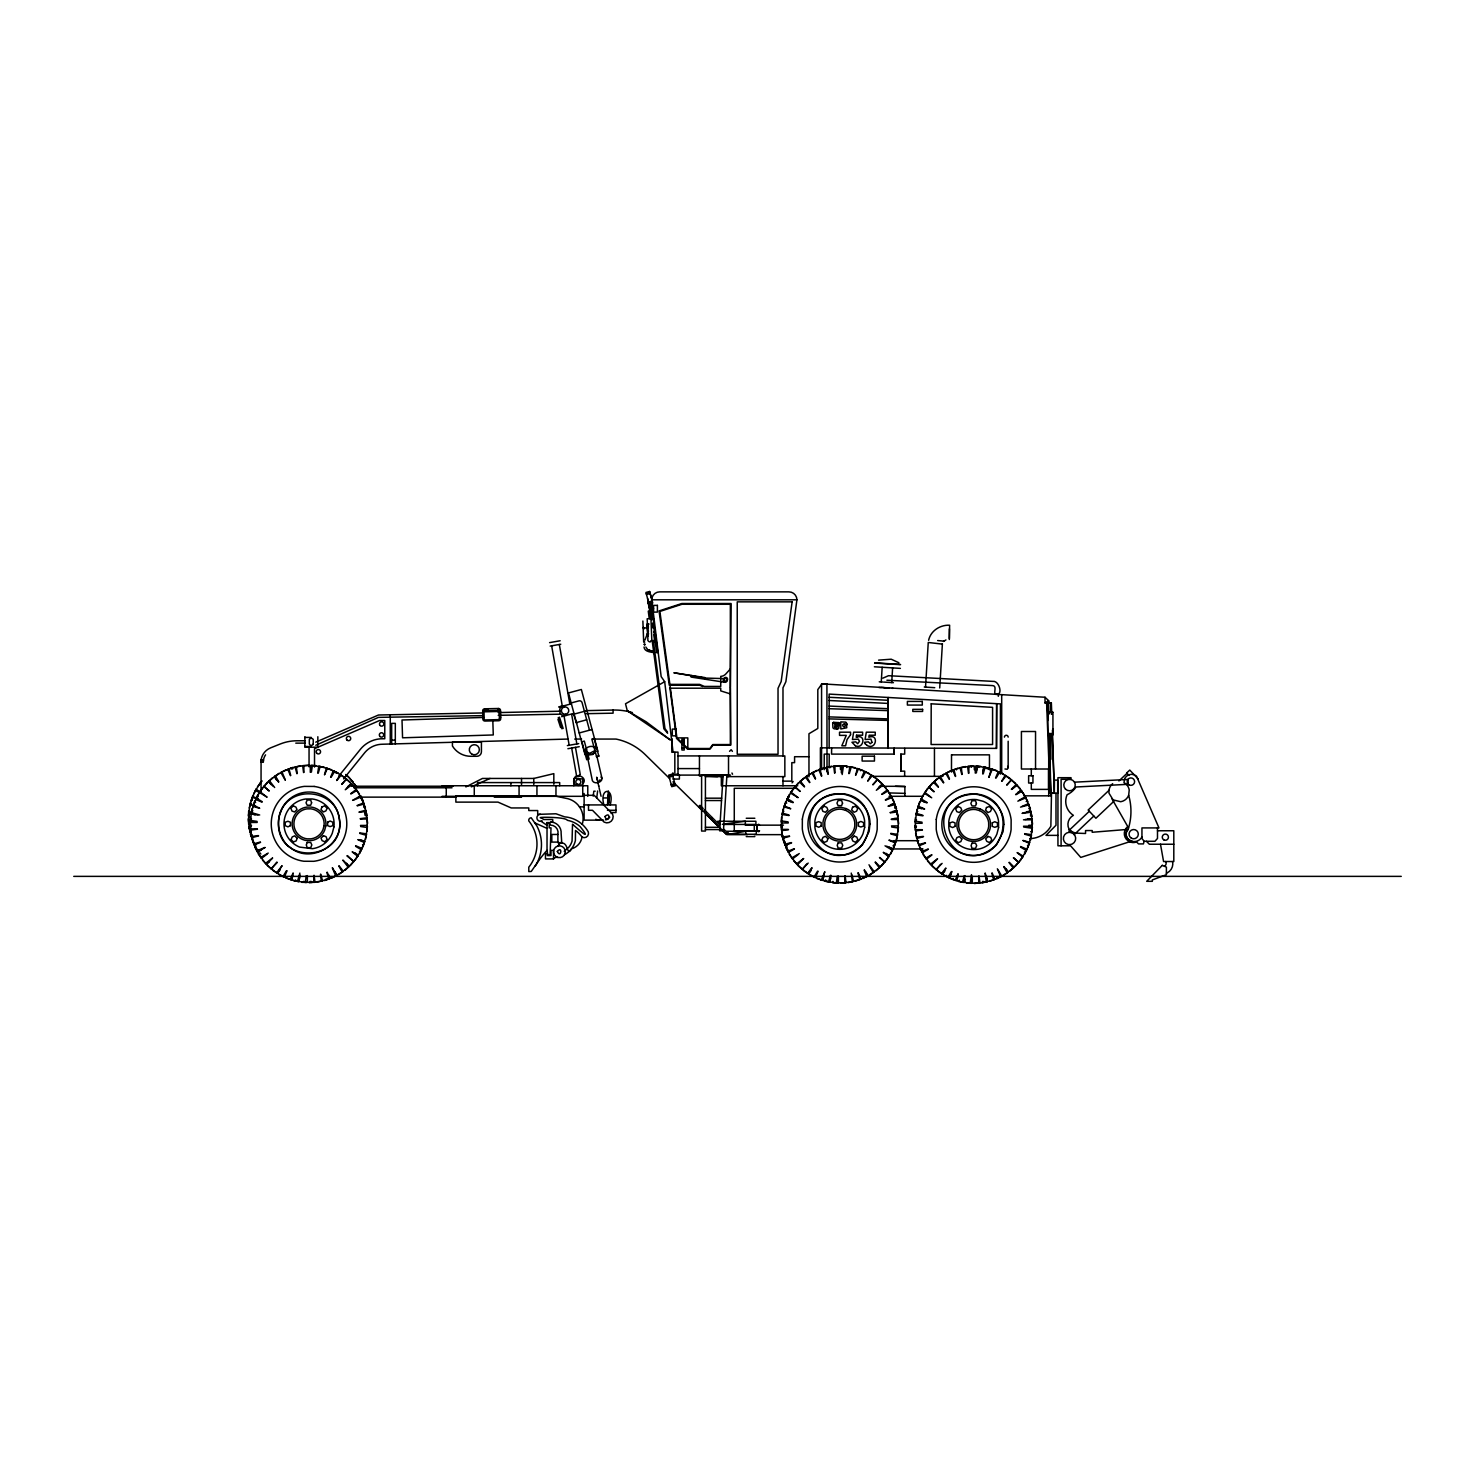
<?xml version="1.0" encoding="UTF-8"?>
<svg xmlns="http://www.w3.org/2000/svg" width="1475" height="1475" viewBox="0 0 1475 1475"><rect width="100%" height="100%" fill="white"/><g stroke="black" fill="none" stroke-linecap="round" stroke-linejoin="round"><path stroke-width="1.5" d="M729.553 751.31L731.158 749.724L732.393 751.347M596.73 797.938L597.633 790.969M603.902 804.926C598.924 786.913 615.149 786.913 610.189 804.926M607.479 804.926L608.382 790.969M1054.367 793.144L1050.126 793.31L1046.605 702.93L1045.019 702.93L1045.019 697.251L821.981 683.865L817.814 689.581L817.814 728.466L808.964 733.739L808.964 776.827M593.19 796.131L593.817 791.208L595.181 791.208M650.807 640.777C651.065 643.34 646.917 641.183 647.875 639.173L647.175 618.763L649.737 618.744M882.824 678.168L888.522 675.697L992.804 681.376C999.054 680.307 1003.111 694.67 996.842 694.356C991.827 695.186 998.206 685.654 992.435 685.58L886.899 680.233M844.53 723.727C847.24 730.033 839.128 725.018 844.567 723.727M653.536 608.548L653.536 608.696M881.257 681.948L882.161 667.272M891.711 682.575L892.615 667.917M925.526 687.11L928.254 642.473L942.378 644.114M939.704 687.977L942.396 643.819M943.816 641.146L937.658 640.537M928.623 640.279C930.633 630.802 940.22 624.718 949.623 625.234L949.384 638.564M949.328 639.542L949.402 628.829M998.298 696.311L998.409 694.448M723.119 775.242L719.616 830.831L723.432 830.831L726.917 775.242L701.602 775.352L701.602 831.052L705.419 831.052L705.419 775.352M573.83 779.648C575.453 771.093 589.41 778.358 582.201 784.35M649.313 610.779L650.752 609.028M650.549 602.408L650.18 612.217L651.581 612.014L650.991 602.501M704.773 679.182L704.958 677.578L673.872 672.784L704.884 678.058L724.317 678.611A1.954 1.954 0 0 1 727.083 680.565A1.954 1.954 0 0 1 724.022 681.985A1.954 1.954 0 0 1 724.317 678.611M871.965 742.386L870.969 739.141L865.087 739.51L866.304 732.19L875.247 732.19L875.247 735.214L869.162 735.214L868.849 737.26C879.155 733.167 876.279 750.757 867.116 745.447M857.454 736.799C866.47 734.992 863.281 749.558 855.371 745.778M565.128 853.269L565.128 850.208A5.918 5.918 0 0 0 556.038 846.89A5.918 5.918 0 0 0 556.038 856.588A5.918 5.918 0 0 0 565.128 853.269L564.538 854.689A21.351 21.351 0 0 0 575.397 840.547L575.508 830.48A26.753 26.753 0 0 1 582.035 837.081A4.314 4.314 0 0 0 588.304 831.918A29.647 29.647 0 0 0 564.648 816.855L555.983 813.776L540.403 814.292A3.503 3.503 0 0 0 536.9 817.795A3.503 3.503 0 0 0 540.403 821.298L541.307 821.169A3.503 3.503 0 0 0 542.155 820.819M1008.162 741.243L1008.162 767.627L1007.241 769.268L1004.973 768.973M1004.438 737.131L1004.493 736.652A1.862 1.862 0 0 1 1008.107 736.652L1008.162 737.131M673.043 752.103L664.69 681.69L661.169 676.619L651.747 599.809A7.928 7.928 0 0 1 659.694 591.862L788.922 591.862A8.002 8.002 0 0 1 796.924 599.809L785.88 681.69L782.985 687.793L782.985 755.919M310.727 769.508L311.336 765.322L324.26 767.221M311.391 772.163L312.368 765.525M317.733 773.103L318.711 766.447M781.252 821.962L783.133 809.019M915.164 822.239L917.044 809.314M248.372 815.804L250.271 802.861M252.096 808.503L250.215 821.446L254.401 822.054M295.442 880.944L295.59 879.93M298.946 881.46L299.923 874.804M305.288 882.382L306.265 875.726M365.56 839.404L367.459 826.461M841.783 770.005L842.391 765.82L855.334 767.719M826.479 881.442L826.627 880.428M842.188 774.541L843.423 766.023M829.983 881.958L830.96 875.302M846.779 767.535L846.927 766.521M832.822 882.363L832.969 881.349M848.807 773.601L849.766 766.945M836.325 882.88L837.302 876.224M837.984 878.897L837.376 883.064L824.433 881.183M896.616 839.902L898.496 826.959M976.358 772.955L977.335 766.299M963.894 882.253L964.871 875.597M964.797 882.419L965.295 879.063M982.7 773.877L983.678 767.24M970.237 883.175L971.49 874.638M987.033 768.752L987.181 767.737M971.878 879.174L971.269 883.359L958.326 881.478M1030.509 840.197L1032.408 827.254L1028.222 826.645M691.369 675.476L691.111 677.08L724.465 682.224M856.551 735.214L856.201 737.26L857.473 736.799M834.887 723.819L834.905 727.046M644.759 642.141L643.837 641.625M573.849 779.445C574.826 776.348 572.3 783.262 574.715 783.833M1141.945 837.099A9.09 9.09 0 0 1 1127.416 838.685L1125.738 834.739A6.361 6.361 0 0 1 1128.135 829.374L1129.094 826.055A58.428 58.428 0 0 0 1128.67 795.265L1129.223 789.992A10.233 10.233 0 0 0 1125.112 783.317L1123.95 782.69L1124.817 778.302A7.615 7.615 0 0 1 1136.506 776.163L1158.981 827.918L1141.945 827.918L1141.945 838.464L1144.139 841.285L1154.925 841.285L1157.488 838.464L1157.488 827.918M1144.139 841.285L1143.402 843.903L1138.534 843.903L1136.524 841.912A8.242 8.242 0 0 1 1130.108 841.912A8.832 8.832 0 0 1 1127.767 826.59M249.238 807.968L252.852 795.412M254.677 801.036L251.082 813.61L255.138 814.772M318.305 772.974L320.167 766.521M291.331 879.616L293.175 873.145M324.463 774.744L326.325 768.291M297.489 881.386L299.867 873.089M299.665 877.643L298.485 881.7L285.929 878.104M362.979 846.871L366.593 834.297M782.119 814.126L785.714 801.552M849.36 773.472L851.222 767.018M822.368 880.114L824.746 871.817M825.133 880.907L825.41 879.911M855.537 775.242L857.381 768.788M828.526 881.884L830.388 875.413M860.497 770.743L860.792 769.766M830.702 878.141L829.54 882.197L816.966 878.602M894.034 847.369L897.63 834.795M916.03 814.421L919.626 801.847M982.958 771.038L984.12 766.982L996.694 770.595M952.868 879.432L953.163 878.436M983.272 773.767L985.134 767.313M956.279 880.409L958.123 873.938M988.25 769.268L988.527 768.291M959.045 881.202L959.322 880.206M988.914 777.362L991.292 769.083M962.438 882.161L964.3 875.707M1027.928 847.646L1031.541 835.09M654.494 641.607L653.738 619.076L649.516 618.615M585.114 750.203C586.349 746.258 593.448 744.691 595.513 748.636M585.852 751.088L586.626 754.333M586.22 751.125L592.397 780.717C594.314 784.553 602.077 782.764 602.021 778.431L596.988 756.657M595.587 751.328L592.692 754.278L587.861 754.573M595.955 751.291L592.821 754.462L587.622 754.813M648.373 631.06L644.925 640.113M600.067 779.74L599.532 780.681M578.735 776.643L579.491 774.633M324.703 774.596L327.358 768.42M330.603 777.122L333.258 770.964M336.097 773.306L336.503 772.347M783.907 806.862L789.07 794.859M922.981 795.154L917.8 807.157L921.691 808.835M251.027 800.722L256.189 788.719M252.87 806.346L258.033 794.343M284.398 876.943L287.053 870.766M290.28 879.469L292.953 873.292M292.917 876.039L291.239 879.93L279.236 874.749M359.642 853.564L364.804 841.543L360.933 839.883M855.777 775.094L858.432 768.918M815.435 877.441L818.109 871.264M861.658 777.638L864.313 771.462M821.335 879.967L824.746 872.057M823.953 876.537L822.276 880.428L810.273 875.247M890.679 854.062L895.86 842.041M946.102 876.334L946.508 875.376M988.914 777.141L992.325 769.212M949.347 877.717L952.002 871.559M995.57 777.933L998.225 771.757M955.228 880.262L957.902 874.085M957.865 876.832L956.187 880.704L944.184 875.542M1024.59 854.338L1029.753 842.336M838.814 722.621L833.688 722.344A3.061 3.042 0 0 0 832.711 723.395L832.951 727.783A2.895 2.895 0 0 0 834.334 728.853L836.952 729.037M871.983 742.386L870.268 743.732L868.406 741.851L864.59 742.275L865.309 743.861M648.004 636.002L648.115 635.043M253.884 793.384L260.614 782.174M255.728 799.008L262.458 787.797M331.174 777.178L334.641 771.407M277.521 873.182L281.965 865.788M336.669 780.478L340.135 774.707M283.016 876.482L286.482 870.729M355.217 860.091L361.947 848.899M793.495 788.314L786.765 799.524L790.379 801.699M862.23 777.675L865.696 771.904M808.558 873.679L812.024 867.927M867.724 780.976L871.19 775.205M814.053 876.98L817.519 871.227M927.388 788.609L920.658 799.819L924.29 801.994M886.254 860.589L892.983 849.379L889.37 847.203M996.141 777.97L999.607 772.199M942.47 873.974L945.936 868.203M1001.636 781.271L1005.102 775.5M947.964 877.275L951.43 871.522M951.025 874.233L948.849 877.846L937.639 871.117M1020.165 860.884L1026.895 849.674M595.199 750.425L589.723 753.319L585.133 751.088M257.48 786.839L262.108 780.976M259.323 792.462L267.436 782.211M336.945 780.386L341.112 775.112M271.511 868.812L276.858 862.045M341.979 784.368L346.146 779.077M276.544 872.776L281.891 866.009M279.973 870.139L277.355 873.458L267.086 865.364M350.239 865.696L358.351 855.445L355.033 852.827M792.057 782.856L793.144 781.492M790.36 792.978L798.454 782.709M868.001 780.902L872.168 775.61M802.566 869.31L806.733 864.037M873.034 784.866L877.201 779.593M807.599 873.274L811.766 868.001M811.01 870.637L808.392 873.956L798.141 865.862M924.272 793.273L932.366 783.004M881.294 866.194L889.388 855.942L886.069 853.324M1001.912 781.178L1006.079 775.905M936.459 869.605L940.626 864.313M1006.946 785.161L1011.112 779.888M941.492 873.569L945.659 868.296M944.922 870.932L942.304 874.251L932.034 866.138M1015.187 866.489L1023.3 856.219M339.102 775.703L360.785 748.839A28.633 28.633 0 0 1 380.568 738.809L384.772 738.735L384.772 720.501L379.628 720.501L314.525 748.673L314.525 767.055M343.583 778.892L364.952 752.416A23.176 23.176 0 0 1 382.633 744.23L567.801 739.067M557.9 846.023L559.117 844.603A14.602 14.602 0 0 0 560.15 843.036M730.346 668.931L725.847 673.946A7.32 7.32 0 0 1 720.74 676.361L720.74 686.428L704.368 686.428L699.592 684.382L669.89 684.382L659.878 611.443L681.966 604.271L730.346 604.271L730.346 744.562L712.738 744.562L709.899 748.507L687.811 748.507L676.933 737.887L669.89 684.382M943.521 641.459L945.936 639.929M850.559 734.753L847.092 739.491L845.581 745.797L841.819 745.797L846.263 735.38L839.533 735.38L839.533 732.19L850.559 732.19L850.54 734.753M1164.476 866.304L1165.563 865.18A3.227 3.227 0 0 0 1165.563 861.529M263.343 786.913L272.58 777.657M341.831 783.962L346.588 779.206M266.533 864.147L272.635 858.044M346.367 788.498L351.124 783.741M271.068 868.683L277.171 862.58M345.095 870.25L354.332 860.994M710.968 818.846L712.222 817.574M794.361 787.41L803.617 778.173M872.887 784.479L877.643 779.722M797.588 864.645L803.672 858.542M877.422 788.996L882.179 784.258M802.105 869.181L808.208 863.078M928.273 787.705L937.51 778.45M876.132 870.748L885.369 861.492M1006.798 784.755L1011.555 779.998M931.481 864.94L937.584 858.837M1011.334 789.291L1016.091 784.534M936.017 869.476L942.119 863.373M1010.043 871.024L1019.28 861.787M1109.2 790.139L1088.144 810.015L1095.907 818.256L1113.736 801.423M1118.917 780.957L1127.011 773.324M1089.324 811.268L1069.596 829.89L1072.454 832.914M1074.113 834.684L1093.842 816.062M648.613 623.999L646.843 624.994L647.949 636.02M278.941 773.324L268.561 781.289L271.123 784.626M348.137 786.23L351.492 783.668L359.458 794.029M345.261 789.77L352.101 784.516M261.647 858.284L266.993 854.191M356.176 786.894L349.649 778.026M350.681 793.697L356.01 789.604M265.555 863.373L272.396 858.118M269.519 861.658L266.164 864.221L258.199 853.859M338.734 874.583L349.114 866.618L346.533 863.262M799.597 781.787L809.959 773.822M879.192 786.747L882.548 784.165L890.513 794.546M876.316 790.287L883.156 785.032M792.702 858.782L798.03 854.689M881.718 794.214L887.065 790.121M796.592 863.871L803.433 858.616M889.222 792.923L904.876 793.366M933.491 782.082L943.871 774.117M869.771 875.081L880.151 867.116M1011.739 789.42L1017.068 785.327M926.595 859.077L931.942 854.984M1015.63 794.49L1020.958 790.397M930.504 864.166L937.344 858.911M1003.682 875.376L1014.062 867.411M574.586 778.321L582.68 778.966L582.772 796.316L442.113 796.316M838.538 728.521L839.459 724.926M835.09 723.598L836.048 723.322M285.8 769.858L274.479 776.385L276.581 780.054M351.05 793.863L356.876 790.508M257.572 851.831L265.039 847.517M352.617 800.372L360.084 796.058M260.78 857.381L268.247 853.066M331.875 878.049L343.196 871.504M805.497 776.901L816.818 770.356M786.857 849.268L788.664 850.356M882.105 794.38L887.932 791.024M788.627 852.329L794.435 848.973M885.313 799.929L891.14 796.574M791.817 857.878L799.284 853.564M939.409 777.196L950.73 770.651M862.912 878.547L874.233 872.002M1017.695 792.481L1021.345 790.379L1027.891 801.699M1016.017 794.675L1021.843 791.301M922.52 852.624L928.347 849.25M1019.225 800.224L1025.051 796.85M925.728 858.173L931.555 854.818M996.823 878.842L1008.144 872.297L1006.042 868.646M565.202 850.762L564.243 851.315L569.073 846.945A18.29 18.29 0 0 0 572.06 841.137L572.521 824.267C577.333 828.397 593.429 843.258 580.191 826.645A26.568 26.568 0 0 0 567.303 820.284C566.031 816.652 532.862 816.91 541.731 818.017L543.667 819.51L552.719 819.51L552.719 822.036L550.562 822.036L552.056 822.128A10.675 10.675 0 0 1 561.145 833.578L561.772 843.055C568.649 842.502 566.713 857.233 571.507 848.807A14.547 14.547 0 0 0 582.035 837.081M664.69 681.69L625.511 703.778L627.281 710.729L670.019 739.731L672.25 739.454M465.86 786.913L482.454 778.45L533.766 778.45L553.826 773.638L553.826 784.313M839.496 724.926L836.085 724.926L836.085 726.401L837.579 726.401L836.786 727.433A2.305 2.305 0 0 1 835.717 727.507L834.868 727.046M471.355 786.857L490.05 778.45M315.761 745.262L378.485 717.366L482.141 715.652M1166.393 873.218L1167.315 872.813A10.177 10.177 0 0 0 1172.57 861.529M315.761 742.146L378.485 715.006L482.141 712.96M838.574 728.521L836.933 729.037M352.875 800.353L360.84 797.053M357.079 805.553L363.292 802.99M363.698 806.641L364.638 806.253M812.006 772.826L824.082 767.811M945.899 773.103L957.994 768.106M280.969 772.31L293.064 767.313M251.174 835.993L252.133 835.606M564.132 707.041A3.706 3.706 0 0 0 562.473 713.236A3.706 3.706 0 0 0 568.649 711.577A3.706 3.706 0 0 0 564.132 707.041L563.321 705.714L559.007 706.857M254.382 844.898L260.577 842.336M254.991 845.193L255.931 844.806M256.834 850.817L264.799 847.517M261.093 850.19L257.203 851.812L252.188 839.736M324.611 880.593L336.687 875.597L335.083 871.688M782.229 836.491L783.17 836.104M784.055 842.133L785.013 841.727M885.682 800.151L891.877 797.569M785.419 845.396L791.633 842.833M786.028 845.691L786.968 845.304M888.134 806.069L894.348 803.506M787.871 851.315L794.085 848.752M894.753 807.157L895.694 806.77M1017.824 801.165L1025.789 797.864M919.331 845.691L925.544 843.11M1026.194 801.533L1027.153 801.128M1022.028 806.364L1028.241 803.783M921.783 851.61L927.996 849.047M855.666 881.091L867.742 876.095L866.12 872.186M989.559 881.386L1001.636 876.371M878.584 660.136L891.213 659.214L898.883 662.736M579.693 785.456L581.021 785.05M646.271 593.706L649.903 592.729M646.492 594.517L650.125 593.54M648.502 601.984L652.134 601.007M287.957 769.12L300.587 765.728M571.175 702.948L578.938 700.883A2.6 2.6 0 0 1 582.109 702.708L589.484 730.199M559.062 707.097L571.397 703.796M561.643 716.666L573.959 713.365M574.162 714.084L587.013 710.637M576.43 722.566L586.7 719.8M579.214 732.964L592.065 729.517M249.349 828.563L250.344 828.305M361.062 798.712L362.057 798.436M250.271 831.974L251.248 831.716M357.411 805.811L363.901 804.078M251.008 834.758L252.004 834.5M252.114 837.616L258.604 835.883M251.93 838.169L252.907 837.911M584.174 750.222L586.571 749.577M594.112 747.548L596.379 746.94M359.07 812.006L365.56 810.273M253.774 843.811L260.264 842.059M365.487 813.96L366.482 813.684M596.472 756.38L598.739 755.772M669.005 776.366L672.637 775.389M669.207 777.178L672.858 776.2M671.217 784.645L674.849 783.668M671.438 785.456L675.071 784.479M317.088 882.161L329.718 878.787L328.63 874.712M818.975 769.618L831.605 766.226M952.887 769.913L965.517 766.521M890.623 804.668L894.717 803.562L898.091 816.191M888.448 806.327L894.956 804.594M783.151 838.113L789.641 836.362M894.883 808.282L895.86 808.005M782.967 838.667L783.962 838.408M890.107 812.522L896.616 810.789M784.811 844.308L791.301 842.557M896.542 814.477L897.519 814.2M1020.534 807.12L1028.849 804.889M917.063 838.408L923.553 836.657M1028.776 808.558L1029.771 808.3M1022.193 813.315L1030.509 811.084M918.722 844.585L925.212 842.852M1030.435 814.753L1031.431 814.495M848.125 882.658L860.755 879.284M982.037 882.953L994.666 879.579M598.647 785.751L598.868 786.673L596.674 777.214L598.26 782.487M729.24 834.26L756.306 834.26L756.306 831.255L726.806 831.255L729.24 834.26L745.76 831.255L745.76 834.26M549.585 642.621L560.168 640.758M550.193 646.087L560.777 644.225M567.34 745.594L578.698 743.603M567.893 748.71L579.251 746.7M647.58 598.463L648.189 602.962L651.01 602.574M650.825 602.372L651.378 610.539L649.977 610.724L647.875 600.712M651.102 611.701L650.346 611.037L652.097 619.592M653.775 631.816L654.992 631.65M653.849 632.277L655.047 632.111M359.347 812.319L366.021 811.434M360.195 818.662L366.869 817.795M839.275 765.654L826.313 767.369L826.867 771.554M960.225 767.645L973.187 765.949M295.295 766.871L308.257 765.156M248.501 820.948L249.515 820.819M248.962 824.47L249.976 824.322M250.344 826.59L251.358 826.442M249.349 827.309L250.363 827.18M250.805 830.093L257.48 829.208M251.653 836.454L258.309 835.569M561.496 842.465L559.431 842.723L561.754 843.036M309.418 882.751L322.38 881.036M892.781 811.453L896.966 810.9L898.681 823.861M781.381 827.088L782.414 826.94M890.402 812.836L897.077 811.951M781.842 830.591L788.517 829.706M891.232 819.178L897.906 818.312M782.69 836.952L789.346 836.067M1026.692 811.748L1030.878 811.195L1032.574 824.156M915.293 827.364L916.307 827.235M1022.433 813.37L1030.97 812.246M915.754 830.886L922.428 830.001M1030.417 815.878L1031.431 815.749M1025.143 819.473L1031.818 818.588M916.602 837.228L923.258 836.362M840.455 883.248L853.417 881.534M974.367 883.543L987.328 881.829L986.775 877.643M722.879 824.156L745.354 821.262L745.354 824.433M644.446 627.815L648.263 628.221L648.336 626.451M855.389 745.778L851.96 742.275L855.795 741.851L857.657 743.732L859.464 741.335L858.321 739.141L852.439 739.51L853.656 732.19L862.617 732.19L862.617 735.214L856.533 735.214M645.054 644.243L643.893 644.28M654.365 641.717L651.821 640.205L650.991 619.85L651.231 617.841L653.536 618.504M1074.501 782.174L1128.006 779.445L1128.264 784.313L1076.049 786.986A22.07 22.07 0 0 1 1067.089 794.767A16.575 16.575 0 0 0 1073.376 815.325A10.38 10.38 0 0 0 1068.969 829.024L1070.85 832.453M647.082 624.072L648.926 624.091M646.824 625.64L648.336 625.566M647.138 633.918L648.65 633.844M1052.449 730.033L1054.312 793.273L1054.477 780.054L1057.667 780.164L1057.667 793.273M1046.605 702.93L1051.343 702.745L1051.804 714.121M654.089 653.72C656.43 651.434 644.483 653.609 644.04 646.99M483.652 717.44L402.011 720.003L402.564 737.795L493.277 734.956L492.853 721.607M484.796 708.793L498.347 708.498A2.12 1.844 -1.3 0 1 500.504 710.286L500.689 718.86A2.12 1.844 -1.3 0 1 498.605 720.759L485.054 721.054A2.12 1.844 -1.3 0 1 482.897 719.265L482.712 710.692A2.12 1.844 -1.3 0 1 484.796 708.793L484.832 710.673A2.12 1.844 -1.3 0 0 482.749 712.572M488.317 709.825L483.984 710.452M484.832 710.673L498.384 710.378A2.12 1.844 -1.3 0 1 500.541 712.167M498.218 712.591L560.242 711.208M585.52 710.655L613.084 710.047A63.997 63.997 0 0 1 632.406 712.572M1051.491 793.255L1050.864 826.24A24.706 24.706 0 0 1 1029.827 838.593M498.218 715.338L560.242 714.177M585.52 713.697L613.084 713.181L613.084 710.047M295.774 743.142L305.085 743.123M651.747 599.809L796.924 599.809M730.346 687.184L731.102 603.515L681.856 603.515L659.048 610.927L669.244 685.138L699.445 685.138L702.635 686.502M669.89 687.719L676.509 738.367L687.387 749.005L710.157 749.005L712.997 745.059L730.844 745.059L730.346 687.719M669.89 688.198L720.74 688.198L720.74 690.89L730.346 693.895M1052.929 728.834L1052.929 734.108M1047.822 733.554L1052.929 733.554M304.864 737.426L311.354 737.426M676.933 737.887L687.811 737.887L687.811 748.507M574.697 739.067L581.592 739.067M593.079 739.067L616.034 739.067A58.41 58.41 0 0 1 645.202 754.592L669.687 778.616M391.668 740.155L395.318 740.155M305.067 740.763L297.139 740.763A45.522 45.522 0 0 0 280.268 743.99L270.644 747.843A15.414 15.414 0 0 0 261.241 759.127L260.946 762.151L263.306 762.28L263.564 759.588A13.035 13.035 0 0 1 265.555 754.85M681.911 742.091L684.216 742.091M304.864 746.497L311.354 746.497M996.326 748.378L996.657 703.667L996.657 748.378L820.395 747.843L820.395 769.766M681.911 748.065L684.216 748.065M904.617 776.348L904.691 771.148L900.801 771.148L900.801 754.112L904.691 754.112L904.691 748.378M951.467 754.85L989.448 754.85L989.448 769.895M678.002 755.919L784.847 755.919L784.847 776.624L726.843 776.624M808.964 756.712L794.582 756.712L794.582 762.649L791.817 762.649L791.817 781.142L782.985 781.142M263.509 759.975L261.075 759.975L261.038 791.946M302.836 765.58L315.908 765.58M833.91 766.078L846.982 766.078M967.803 766.373L980.875 766.373M678.002 768.586L699.445 768.586M672.895 774.228L678.002 774.228M730.494 775.094L672.895 775.094L672.895 772.808M701.602 776.053L699.445 776.053L699.445 755.919M705.419 776.053L717.532 776.624M705.419 776.624L723.027 776.624M870.305 776.348L942.949 776.348M672.895 779.058L679.385 779.058L679.385 775.094M442.113 785.751L587.769 785.751L587.769 796.316M797.754 785.769L721.349 785.769L721.349 777.233M351.474 786.23L453.323 786.23M881.755 786.304L904.876 786.304L904.876 796.297M353.779 787.779L452.051 787.779M796.592 788.295L734.273 788.295L734.273 830.923L759.57 830.757M1057.944 793.273L1050.864 793.273L1049.426 734.495M584.118 795.32L594.148 795.32L612.494 813.96A6.121 6.121 0 0 1 604.16 822.147L592.489 810.291L588.507 810.291L588.507 804.926M1024.074 795.836L1050.956 795.836L1048.541 733.628M889.019 796.297L923.221 796.297M358.794 797.127L455.904 797.127M494.254 797.127L521.523 797.127L514.978 795.947M603.902 797.938L607.479 797.938M705.419 798.178L721.662 798.178M705.419 800.538L721.515 800.538M584.118 804.926L615.978 804.926L615.978 812.541L611.314 812.541A7.615 7.615 0 0 1 611.258 813.536M579.454 806.862L584.118 806.862M607.423 810.291L615.978 810.291M248.63 813.297L252.723 813.297M540.403 814.292L537.693 814.292L537.693 810.549L528.769 810.549L528.769 807.95L511.235 807.95L497.997 802.123L455.867 802.123L455.867 795.799L554.176 795.799L565.533 798.233A20.429 20.429 0 0 1 578.145 805.11L579.896 807.452A20.429 20.429 0 0 1 582.256 824.341M248.667 816.837L249.681 816.837M746.239 818.256L754.85 818.256M894.016 818.478L898.257 818.478L898.257 831.55M250.51 818.92L251.524 818.92M360.453 819.031L367.164 819.031M1027.928 818.754L1032.15 818.754L1032.15 831.845M891.49 819.528L898.22 819.528M248.667 819.713L249.681 819.713M915.459 819.731L916.473 819.731M1023.503 819.805L1032.113 819.805M603.699 820.137L584.118 820.137L584.118 793.476M250.51 822.46L257.222 822.46M781.547 822.976L788.277 822.976M248.667 823.253L249.681 823.253M915.459 823.271L922.17 823.271M722.879 824.433L755.901 824.433L755.901 821.262L717.753 821.262L720.63 824.433M745.281 825.152L783.483 825.152M250.51 825.336L251.524 825.336M360.453 825.428L367.164 825.428M1028.776 825.299L1032.15 825.299M891.49 825.926L898.22 825.926M915.459 826.147L916.473 826.147M1023.503 826.221L1032.113 826.221M705.419 827.309L719.837 827.309M250.51 828.876L257.222 828.876M781.547 829.392L788.277 829.392M705.419 829.577L719.689 829.577M915.459 829.688L922.17 829.688M1157.488 830.757L1173.805 830.757L1173.805 861.529L1163.572 861.529L1160.493 844.235M1069.246 832.306L1069.283 829.577A12.242 12.242 0 0 0 1077.543 833.191L1085.545 833.486L1085.545 830.554L1092.201 830.554L1092.201 832.269L1128.135 829.374A6.896 6.896 0 0 0 1131.878 841.045L1080.769 857.418L1069.523 844.622M557.9 842.096L557.9 834.463L551.816 834.463L551.816 842.096L557.9 842.096L559.117 844.603M747.383 834.647L726.806 834.647L721.902 829.853M754.186 834.647L781.418 834.647M1057.944 835.366L1045.996 835.366L1055.989 825.263L1055.989 793.273M746.239 836.602L754.85 836.602M893.592 840.695L918.667 840.695M1173.805 844.235L1149.357 844.235L1146.388 841.285M1069.523 845.802L1057.944 845.802L1057.944 777.694L1071.016 777.694L1071.016 779.316L1061.097 779.316L1061.097 845.802M891.029 848.955L922.981 848.955M553.512 858.911L545.473 858.911L545.473 853.638L547.336 853.638L547.336 855.555L551.005 855.555L551.005 850.356L553.512 850.356L553.512 858.911A4.185 4.185 0 0 1 557.9 857.454M73.75 876.371L1401.25 876.371M301.73 882.327L314.82 882.327M832.785 882.824L845.857 882.824M966.678 883.101L979.769 883.101M829.153 718.897L888.19 720.427M994.906 694.246L996.123 694.301M829.153 708.719L888.19 710.637M829.153 716.887L888.19 718.897M895.454 786.304L904.876 786.71M881.239 687.424L884.17 687.571M829.153 706.064L888.19 708.719M829.153 700.496L888.19 703.428M829.153 697.288L888.19 700.293M997.727 694.393L999.091 694.467M875.062 662.865L900.082 664.395M874.601 663.068L900.617 664.653M874.38 666.792L900.395 668.378M879.247 681.819L882.788 682.04M883.875 682.095L893.426 682.685M924.272 687.037L934.763 687.682M878.897 687.497L880.981 687.608M884.152 687.811L889.536 688.143M892.135 688.29L893.076 688.364M261.075 760.418L263.417 760.565M836.012 723.322L839.386 723.764L838.796 722.621M648.373 630.636L648.373 631.484M976.303 766.115L989.227 768.014M916.786 811.361L917.8 811.508M1023.687 827.033L1032.223 828.286M916.27 814.864L922.926 815.841M1030.693 831.642L1031.707 831.789M1024.646 833.652L1031.283 834.629M915.348 821.206L922.004 822.183M782.875 811.084L783.889 811.232M891.656 827.033L898.312 827.991M782.377 814.569L789.014 815.546M890.734 833.375L897.39 834.334M781.437 820.93L788.092 821.888M249.957 804.926L255.562 805.737M251.838 810.568L252.852 810.715M360.619 826.535L367.275 827.493M249.072 811.268L250.086 811.416M251.322 814.053L257.977 815.03M248.556 814.772L249.57 814.919M359.697 832.877L366.335 833.836M250.4 820.413L257.056 821.372M293.377 880.686L306.321 882.566M547.022 850.356L547.833 855.297L550.101 855.297L551.005 827.862L549.216 827.862L549.216 823.013L547.022 823.013L547.022 850.356A102.402 102.402 0 0 0 535.112 866.249M578.311 785.53L575.729 784.682M918.114 807.249L924.585 809.111M916.344 813.407L922.815 815.269M784.202 806.954L790.674 808.816M782.451 813.131L788.904 814.974M319.153 766.189L331.727 769.784M845.636 722.142L840.787 721.883L840.824 728.982L846.779 727.747L846.171 722.455M850.227 766.687L862.783 770.3M1024.756 834.223L1031.209 836.085M1022.986 840.4L1029.439 842.243M1027.485 845.359L1028.481 845.654M890.845 833.947L897.316 835.79M889.075 840.105L895.546 841.948M893.573 845.064L894.569 845.359M950.877 878.897L963.433 882.492M252.28 797.403L257.701 798.952M359.808 833.449L366.261 835.293M250.547 803.58L251.524 803.857M253.165 806.438L259.637 808.3M358.038 839.607L364.491 841.451M251.395 812.614L259.692 814.993M362.537 844.585L363.532 844.862M667.622 733.278L663.861 728.742L652.153 640.556M654.494 652.263L647.599 649.608L654.494 652.263L647.599 649.608L645.847 647.009M991.384 768.77L1003.387 773.933M857.473 768.475L869.494 773.656M1023.134 840.621L1029.31 843.294M920.787 800.317L926.964 802.972M1020.589 846.521L1026.766 849.176M918.261 806.217L924.438 808.872M1024.424 852.015L1025.365 852.421M788.277 796.777L789.217 797.182M889.222 840.344L895.399 842.999M786.876 800.022L793.052 802.695M893.057 845.839L893.997 846.244M785.751 802.658L786.691 803.064M886.696 846.226L892.873 848.881M784.35 805.922L790.526 808.577M326.417 767.977L338.42 773.14M255.378 790.618L260.559 792.849M257.24 796.26L258.18 796.666M358.185 839.847L364.362 842.502M252.87 796.518L258.033 798.749M255.839 799.505L262.015 802.179M251.469 799.763L252.409 800.169M254.714 802.16L255.654 802.566M355.641 845.728L361.817 848.383M253.313 805.405L259.489 808.06M359.476 851.241L360.416 851.647M535.112 823.013L547.022 828.397M667.511 732.043L664.967 728.558L653.278 640.427M627.281 710.729L646.179 721.81L670.019 739.731M867.153 745.447L865.29 743.861M998.722 771.628L1009.933 778.358M1020.553 847.092L1026.323 850.559M924.53 793.439L930.301 796.906M1017.252 852.587L1023.023 856.053M921.23 798.934L927.001 802.4M864.811 771.333L876.021 778.081M885.018 845.82L892.412 850.264M790.637 793.144L798.03 797.588M883.359 852.31L889.112 855.758M787.337 798.639L793.089 802.105M803.728 870.822L814.938 877.551M333.756 770.835L344.966 777.565M355.604 846.318L361.375 849.766M256.281 789.457L261.093 792.352M259.6 792.628L266.993 797.072M352.304 851.812L358.075 855.26M256.3 798.122L262.052 801.589M272.691 870.324L283.901 877.053M647.414 624.165L648.023 632.646M540.975 821.225L546.727 825.097L546.727 822.589L549.659 822.589L550.47 825.097A7.596 7.596 0 0 1 557.9 834.463M1005.268 775.223L1015.537 783.336M1017.344 852.863L1022.617 857.03M928.918 787.429L934.191 791.596M1013.362 857.897L1018.635 862.064M924.936 792.462L931.702 797.809M871.356 774.928L881.626 783.041M883.433 852.568L888.706 856.735M795.007 787.152L800.28 791.301M879.469 857.602L884.742 861.769M791.043 792.186L797.809 797.514M345.722 774.522L348.727 776.901M340.301 774.43L350.571 782.524M352.396 852.071L357.669 856.237M263.97 786.636L269.261 790.803M346.92 855.924L353.687 861.271M260.006 791.669L266.772 797.016M649.295 612.66L649.406 612.826M601.007 777.067L602.021 778.431M1045.019 697.251L1048.596 700.625L1048.725 702.856L1045.019 702.93L1048.596 700.625L1048.928 714.158M731.95 773.011L732.559 774.246M672.95 781.824L702.321 810.642M705.585 813.831L718.638 826.645M1010.836 779.242L1020.073 788.48M1013.768 857.749L1018.506 862.506M933.564 782.451L938.321 787.207M1009.232 862.285L1013.989 867.042M929.047 786.986L933.804 791.743M876.924 778.947L886.18 788.203M927.498 860.994L936.736 870.232M879.856 857.454L884.613 862.211M799.671 782.156L804.428 786.913M875.32 861.99L880.077 866.747M795.136 786.691L799.892 791.448M793.587 860.699L802.824 869.955M703.151 808.503L699.961 805.313L698.707 806.585L726.253 834.131L727.525 832.877L723.93 829.3M704.183 809.554L719.523 824.875M346.275 775.057L353.281 782.045M345.869 778.431L355.106 787.687M347.473 855.611L353.558 861.713M268.634 781.658L273.391 786.415M342.938 860.146L349.04 866.249M264.099 786.193L268.856 790.95M262.55 860.202L271.787 869.457M1138.184 778.984L1129.758 770.079L1126.679 772.974L1128.947 775.371M1007.628 766.336L1008.162 767.664M1016.459 784.46L1024.406 794.841M1009.103 862.691L1013.196 868.019M939.428 777.565L943.539 782.893M1004.032 866.581L1008.126 871.928M934.357 781.473L938.45 786.802M921.322 849.01L922.576 850.651M923.147 854.633L931.112 865.014M875.21 862.396L879.303 867.724M805.534 777.27L809.628 782.617M868.959 864.793L874.214 871.633M800.446 781.178L804.539 786.507M789.254 854.357L797.201 864.719M343.011 860.386L348.248 867.226M274.498 776.772L278.591 782.1M339.066 865.807L343.159 871.135M269.409 780.681L274.663 787.521M256.373 848.217L258.697 851.259M259.784 852.679L260.854 854.062M1003.848 866.968L1007.222 872.794M945.881 773.49L949.255 779.316M998.298 870.176L1001.672 876.003M940.331 776.698L943.705 782.524M921.525 848.512L922.797 850.725M887.434 790.084L893.979 801.404M919.681 847.775L926.226 859.095M869.955 866.673L873.311 872.499M811.987 773.195L815.343 779.021M864.405 869.881L867.761 875.707M806.438 776.403L809.793 782.229M783.944 841.856L787.115 847.369M785.788 847.48L792.315 858.8M354.535 783.944L356.618 787.539M356.378 789.567L362.924 800.888M338.9 866.175L342.274 872.002M280.951 772.697L285.265 780.164M332.41 867.742L336.724 875.21M275.401 775.905L278.757 781.713M252.889 841.358L256.078 846.871M254.732 846.982L261.278 858.321M1111.947 798.786L1128.541 827.973M759.514 825.152L759.348 824.838A3.632 1.512 -90 0 0 757.818 824.838L757.505 825.428A3.632 1.512 -90 0 0 757.505 830.572L757.818 831.144A3.632 1.512 -90 0 0 759.348 831.144M1025.42 796.887L1030.435 808.964M956.077 768.936L956.482 769.876M997.358 868.775L1000.658 876.74M952.813 770.282L955.394 776.495M996.989 877.146L997.395 878.104M992.159 872.979L994.74 879.192M946.895 772.734L949.476 778.947M917.137 840.51L922.152 852.605M891.508 796.592L896.523 808.669M864.184 870.25L866.747 876.463M818.902 769.987L821.483 776.2M863.096 876.869L863.483 877.809M858.247 872.702L860.828 878.916M812.983 772.457L815.564 778.653M781.4 834.592L786.396 846.668M783.243 840.234L788.24 852.31M360.803 795.726L363.624 802.529M360.472 796.076L365.468 808.153M291.147 768.143L291.552 769.083M332.41 868.001L335.71 875.966M287.883 769.489L290.464 775.703M327.21 872.204L329.792 878.418M281.965 771.941L285.265 779.906M326.123 878.823L326.51 879.764M250.344 834.094L255.359 846.171M846.908 723.414L847.277 724.686M573.351 713.439L576.614 723.395M559.431 717.108L563.155 728.484M558.269 717.495L561.993 728.853M557.956 719.376L560.611 727.525M960.096 768.014L961.847 774.504M953.901 769.673L955.653 776.163M829.614 766.797L829.872 767.793M826.203 767.719L827.936 774.209M820.008 769.378L821.741 775.887M363.661 803.045L367.054 815.675M361.817 797.422L364.675 808.042M1028.61 803.857L1032.002 816.486M991.901 873.311L993.634 879.801M985.208 873.145L987.439 881.46M983.77 881.386L984.028 882.382M915.569 832.988L918.943 845.617M857.989 873.016L859.741 879.524M851.794 874.675L853.546 881.183M781.658 832.693L785.05 845.322M781.732 834.186L783.207 839.699M651.452 598.168L649.664 591.475L645.939 592.452L649.037 604.013L652.761 603.035L649.59 591.512M597.891 751.217L581.353 689.489L568.483 692.937L585.022 754.647M598.942 756.509L594.112 738.477L591.825 739.086L596.674 757.117M589.133 759.146L584.303 741.095L581.906 741.741L586.737 759.791M565.607 714.25L565.957 715.522M561.367 706.23L561.422 706.47A5.531 5.531 0 0 0 563.985 716.039L563.413 713.9M326.952 872.536L328.685 879.026M295.166 767.221L296.917 773.711M292.4 767.959L292.658 768.954M320.757 874.196L322.49 880.686M288.971 768.881L290.723 775.371M250.621 832.195L253.995 844.825M248.777 826.572L252.17 839.201M599.09 787.761L601.062 796.26M648.189 602.962L650.18 612.217M559.32 644.483L569.682 703.243M571.692 714.545L576.854 743.916M575.471 747.383L580.265 774.596M571.673 748.046L576.78 776.993M551.65 645.829L562.418 706.857M564.003 715.891L569.184 745.281M650.346 611.037L651.618 619.666M654.882 630.894L657.85 652.54L656.633 652.706L654.163 634.545M651.378 610.539L651.581 612.033M651.968 618.523L650.715 609.433L651.913 609.267L654.402 627.447L653.204 627.612L652.577 623.058M649.369 611.037L650.272 617.822M648.263 611.148L649.147 617.933M971.14 766.244L971.269 767.258M985.153 873.384L986.277 881.921M967.618 766.705L968.503 773.379M982.645 881.368L982.774 882.382M979.05 876.095L979.935 882.769M961.276 767.553L962.143 774.209M914.979 825.318L916.694 838.279M851.259 873.089L852.384 881.644M833.725 766.428L834.592 773.084M845.138 875.818L846.023 882.474M827.364 767.258L828.249 773.933M781.086 825.023L782.783 837.984M365.929 810.383L367.625 823.345M364.085 804.76L364.491 807.894M365.007 811.84L365.523 815.657M320.462 874.472L321.329 881.147M302.688 765.931L303.573 772.587M314.101 875.32L314.968 881.976M296.346 766.76L297.212 773.435M311.336 881.423L311.465 882.437M250.031 824.525L251.746 837.505M248.206 818.902L249.902 831.863M652.651 623.925L653.204 628.239M1051.325 714.14L1050.864 702.764L1050.864 711.817M1052.136 734.605L1053.98 780.072M1047.342 702.911L1048.024 720.464M644.612 644.206L644.649 645.276M642.879 621.03L643.672 641.957M498.347 708.498L498.384 710.378M915.422 817.666L915.422 830.738M781.51 817.371L781.51 830.443M310.303 765.617L310.303 772.347M303.887 765.617L303.887 772.347M1050.864 734.439L1050.864 759.33M1049.518 733.517L1049.518 735.011M1048.983 712.278L1048.983 713.494M1048.707 738.016L1048.707 795.836M1035.542 769.01L1035.542 731.508L1021.419 731.508L1021.419 769.01L1048.522 769.01L1048.522 789.383L1031.302 789.383L1031.302 783.041M1031.302 769.01L1031.302 775.739M1001.691 694.651L1001.691 772.826M1000.419 774.08L1000.419 703.888L829.153 694.098L829.153 747.843M978.81 766.41L978.81 767.424M978.718 876.353L978.718 883.064M977.151 766.373L977.151 769.747M975.27 766.41L975.27 773.121M974.348 766.373L974.348 769.747M972.302 876.353L972.302 883.064M968.854 766.41L968.854 773.121M951.523 754.85L951.467 772.052M934.449 748.378L934.449 776.348M900.875 754.112L900.875 771.148M894.127 748.378L894.127 754.112L831.55 754.112L831.623 748.378M894.053 748.378L894.053 754.112M888.19 748.378L888.19 697.472L887.95 748.378M844.806 876.058L844.806 882.788M841.358 766.115L841.358 772.845M840.437 766.078L840.437 769.452M838.39 876.058L838.39 882.788M834.961 766.115L834.961 772.845M829.153 767.461L829.227 754.112L824.23 754.112L824.23 769.673M827.014 767.461L826.922 683.865L821.575 683.865L821.575 769.766M782.985 776.569L782.985 785.769M757.062 825.152L757.062 830.757M754.278 825.152L754.278 830.757M728.521 755.919L728.521 776.624M678.002 775.094L678.002 752.103L671.826 752.268L671.826 738.588M674.831 752.268L674.831 772.808M573.83 779.261L573.83 785.751M559.689 785.751L559.689 782.58L477.55 782.58L477.55 785.751M555.964 785.751L555.964 796.316M536.937 785.751L536.937 796.316M533.766 778.45L533.766 784.663M521.523 778.45L521.523 784.663M519.071 785.751L519.071 796.316M510.903 782.58L510.903 785.751M474.268 785.751L474.268 796.316M446.261 787.779L446.261 797.127M395.318 744.064L395.318 723.358L391.668 723.358L391.668 744.23M390.267 715.006L390.267 744.23M367.201 817.98L367.201 831.052M365.358 812.338L365.358 815.509M317.844 736.726L317.844 747.198L304.864 747.235L304.864 736.726M313.769 875.56L313.769 882.29M310.229 881.257L310.229 882.29M309.049 747.733L309.049 766.816M307.353 875.56L307.353 882.29M303.813 881.257L303.813 882.29M250.473 816.855L250.473 829.927M248.63 811.213L248.63 824.304M1128.67 795.265A10.233 10.233 0 0 1 1120.723 801.718L1113.109 799.892L1109.016 793.218A10.233 10.233 0 0 1 1112.666 783.668M599.127 820.137A6.638 6.638 0 0 1 595.808 819.252M609.747 817.168A7.615 7.615 0 0 1 605.672 819.879M832.748 723.395A3.061 3.042 0 0 1 833.725 722.344M500.652 716.979A2.12 1.844 -1.3 0 1 499.38 718.712M483.026 718.085A2.12 1.844 -1.3 0 1 482.86 717.385M557.329 851.462C560.942 859.114 562.805 845.009 557.329 851.462M802.363 819.123L802.308 828.987A37.76 37.76 0 0 0 877.183 829.392L877.238 819.528A37.76 37.76 0 0 0 802.363 819.123M936.275 819.418L936.219 829.263A37.76 37.76 0 0 0 1011.094 829.688L1011.149 819.823A37.76 37.76 0 0 0 936.275 819.418M327.653 822.183L327.616 825.631L330.087 826.608L332.834 825.668L332.852 822.22L330.123 821.022L327.653 822.183M858.395 822.589L858.376 826.037L860.828 827.014L863.576 826.074L863.612 822.626L860.884 821.428L858.395 822.589M992.306 822.884L992.269 826.332L994.74 827.309L997.487 826.369L997.506 822.921L994.777 821.722L992.306 822.884M608.198 796.094C608.714 817.814 610.539 782.653 608.198 796.094M278.867 817.74C271.824 868.554 352.783 862.156 337.978 812.799A30.551 30.551 0 0 0 278.867 817.74M672.176 732.909L672.176 732.909M682.556 740.432L683.681 740.653L682.556 740.432M869.992 824.119L869.125 831.457L862.396 844.898C815.767 886.125 781.51 793.126 843.276 793.79C883.857 798.989 873.716 862.469 833.652 854.412A30.551 30.551 0 0 1 828.729 795.302C847.517 788.701 870.545 803.562 869.992 824.119M1003.885 824.396L1003.037 831.753L996.289 845.175C949.66 886.401 915.422 793.421 977.188 794.085C1017.768 799.266 1007.628 862.764 967.563 854.707A30.551 30.551 0 0 1 962.622 795.597C981.428 788.978 1004.438 803.857 1003.885 824.396M604.971 816.523C607.847 825.502 611.959 810.181 604.971 816.523M792.13 601.855L781.16 681.561L778.026 688.327L778.026 754.26L737.242 754.26L737.242 601.855L792.13 601.855M643.192 627.52L643.893 628.756L643.192 627.52M324.039 825.723L323.043 829.54A15.119 15.119 0 0 1 311.096 838.832L307.15 838.851A15.119 15.119 0 0 1 306.947 808.872L310.893 808.835A15.119 15.119 0 0 1 324.039 825.723M325.809 825.945L324.684 830.204A16.907 16.907 0 0 1 311.354 840.584L306.929 840.621A16.907 16.907 0 0 1 306.708 807.102L311.114 807.065A16.907 16.907 0 0 1 325.809 825.945M333.922 826.94L332.262 833.283A25.093 25.093 0 0 1 312.479 848.697L299.591 847.092A25.093 25.093 0 0 1 305.583 799.008L312.128 798.952A25.093 25.093 0 0 1 333.922 826.94M864.663 827.364L863.022 833.688A25.093 25.093 0 0 1 814.919 827.696L814.882 821.151A25.093 25.093 0 0 1 842.87 799.358L849.213 801.017A25.093 25.093 0 0 1 864.627 820.801L864.663 827.364M998.575 827.641L996.916 833.983A25.093 25.093 0 0 1 948.831 827.991L948.794 821.446A25.093 25.093 0 0 1 976.782 799.653L983.124 801.312A25.093 25.093 0 0 1 998.52 821.096L998.575 827.641M280.582 812.172C275.788 823.972 279.476 837.671 288.381 846.466L289.248 846.558C308.699 864.995 344.228 845.949 339.434 819.418C336.447 789.604 290.778 784.073 280.582 812.172M827.899 838.703L826.996 841.285L824.23 842.391L821.778 839.957L823.032 837.339L825.465 836.27L827.899 838.703M961.811 838.998L960.907 841.58L958.123 842.686L955.689 840.234L956.943 837.616L959.377 836.565L961.811 838.998M297.139 838.279L296.217 840.861L293.451 841.967L291.017 839.515L292.271 836.897L294.705 835.846L297.139 838.279M852.568 807.249L851.665 809.83L854.099 812.264L856.533 811.195L857.786 808.595L855.353 806.143L852.568 807.249M986.48 807.526L985.577 810.107L988.01 812.559L990.426 811.49L991.698 808.872L989.264 806.438L986.48 807.526M321.956 806.917L321.015 809.498L323.431 811.951L325.864 810.9L327.155 808.3L324.721 805.848L321.956 806.917M311.612 802.769L310.653 805.239L307.206 805.239L306.026 802.769L307.206 800.022L310.653 800.022L311.612 802.769M838.15 842.87L837.192 845.341L838.15 848.07L841.598 848.07L842.778 845.341L841.598 842.87L838.15 842.87M972.062 843.165L971.103 845.636L972.062 848.365L975.51 848.365L976.69 845.636L975.51 843.165L972.062 843.165M307.242 842.446L306.265 844.898L307.206 847.646L310.653 847.683L311.852 844.954L310.69 842.465L307.242 842.446M842.538 803.193L841.561 805.663L838.095 805.627L836.952 803.156L838.15 800.427L841.598 800.446L842.538 803.193M976.432 803.488L975.454 805.94L972.007 805.922L970.845 803.451L972.062 800.722L975.51 800.741L976.432 803.488M536.808 863.447L531.24 871.448L528.788 871.578L528.788 867.189A36.746 36.746 0 0 0 528.788 820.911A2.526 2.526 0 0 1 531.24 817.795L536.808 825.816A40.304 40.304 0 0 1 536.808 863.447M1162.3 865.346L1146.72 881.312L1152.325 881.312L1152.325 879.93L1166.393 874.693L1166.393 867.134L1162.3 865.346M293.341 805.848L290.888 808.3L291.995 811.066L294.576 811.969L297.01 809.535L295.94 807.12L293.341 805.848M323.467 835.735L321.015 838.169L322.085 840.603L324.703 841.856L327.137 839.422L326.049 836.657L323.467 835.735M854.209 836.141L851.757 838.574L852.827 841.008L855.445 842.262L857.878 839.828L856.791 837.062L854.209 836.141M988.121 836.436L985.669 838.869L986.738 841.303L989.356 842.557L991.79 840.123L990.702 837.358L988.121 836.436M824.23 806.143L821.778 808.558L822.847 811.342L825.428 812.264L827.881 809.849L826.83 807.415L824.23 806.143M958.142 806.419L955.671 808.853L956.759 811.619L959.322 812.559L961.792 810.144L960.741 807.71L958.142 806.419M290.409 825.668L287.938 826.848L285.21 825.668L285.21 822.22L287.938 821.262L290.409 822.22L290.409 825.668M821.169 826.074L818.699 827.254L815.952 826.074L815.952 822.626L818.699 821.667L821.169 822.626L821.169 826.074M955.062 826.369L952.592 827.549L949.863 826.369L949.863 822.921L952.592 821.962L955.062 822.921L955.062 826.369M672.305 774.154L668.673 775.131L671.752 786.673L675.403 785.714L672.305 774.172M499.251 711.466L484.021 711.817L484.187 719.966L499.435 719.616L499.251 711.466M657.408 605.377L653.591 605.377L653.591 612.107L657.408 612.107L657.408 605.377M922.299 701.418L907.383 701.418L907.383 705.068L922.299 705.068L922.299 701.418M931.204 703.815L992.583 707.336L992.583 744.506L931.094 744.506L931.204 703.815M922.612 709.346L912.804 709.346L912.804 711.448L922.612 711.448L922.612 709.346M1052.929 712.278L1047.822 712.278L1047.822 734.956L1052.929 735.011L1052.929 712.278M676.122 729.092L672.305 729.092L672.305 735.841L676.122 735.841L676.122 729.092M684.216 739.233L681.911 739.233L681.911 750.019L684.216 750.019L684.216 739.233M481.422 742.146L452.438 742.146L452.438 746A21.406 21.406 0 0 0 470.709 756.288L476.886 756.288A4.536 4.536 0 0 0 481.422 751.752L481.422 742.146M874.454 756.177L862.138 756.177L862.138 761.045L874.454 761.045L874.454 756.177M1032.943 775.739L1028.628 775.739L1028.628 783.041L1032.943 783.041L1032.943 775.739M314.157 786.433L304.292 786.378A37.76 37.76 0 0 0 303.887 861.253L313.751 861.308A37.76 37.76 0 0 0 314.157 786.433M1069.799 844.64L1068.195 844.493A6.177 6.177 0 0 1 1064.637 834.721A6.177 6.177 0 0 1 1074.998 835.624A6.177 6.177 0 0 1 1069.799 844.64M980.045 808.89L975.768 807.765A16.907 16.907 0 0 0 956.906 822.46L956.943 826.867A16.907 16.907 0 0 0 990.463 826.645L990.426 822.22A16.907 16.907 0 0 0 980.045 808.89M979.363 810.531L975.547 809.535A15.119 15.119 0 0 0 958.676 822.681L958.695 826.627A15.119 15.119 0 0 0 988.692 826.424L988.656 822.46A15.119 15.119 0 0 0 979.363 810.531M846.134 808.595L841.856 807.489A16.907 16.907 0 0 0 822.995 822.165L823.032 826.572A16.907 16.907 0 0 0 856.551 826.35L856.514 821.925A16.907 16.907 0 0 0 846.134 808.595M845.47 810.254L841.635 809.259A15.119 15.119 0 0 0 824.765 822.386L824.802 826.332A15.119 15.119 0 0 0 854.781 826.129L854.744 822.183A15.119 15.119 0 0 0 845.47 810.254M313.235 743.935L313.235 739.473A2.231 2.231 0 0 0 309.326 739.473L309.326 743.935A2.028 2.028 0 0 0 313.235 743.935M724.428 680.62A1.862 1.862 0 0 0 727.544 679.735A1.862 1.862 0 0 0 725.221 677.486A1.862 1.862 0 0 0 724.428 680.62M471.705 754.038A5.033 5.033 0 0 0 479.357 749.853A5.033 5.033 0 0 0 471.908 745.317A5.033 5.033 0 0 0 471.705 754.038M1163.812 839.847A3.079 3.079 0 0 0 1168.44 837.173A3.079 3.079 0 0 0 1163.812 834.5A3.079 3.079 0 0 0 1163.812 839.847M1065.466 789.107A5.734 5.734 0 0 0 1075.072 786.525A5.734 5.734 0 0 0 1068.047 779.519A5.734 5.734 0 0 0 1065.466 789.107M1129.02 784.866A3.743 3.743 0 0 0 1134.625 781.639A3.743 3.743 0 0 0 1129.02 778.413A3.743 3.743 0 0 0 1129.02 784.866M1131.362 838.169A4.628 4.628 0 0 0 1138.313 834.168A4.628 4.628 0 0 0 1131.362 830.148A4.628 4.628 0 0 0 1131.362 838.169M577.038 784.11A2.526 2.526 0 0 0 580.818 781.934A2.526 2.526 0 0 0 577.038 779.759A2.526 2.526 0 0 0 577.038 784.11M316.83 753.301A2.194 2.194 0 0 0 320.499 752.305A2.194 2.194 0 0 0 317.807 749.632A2.194 2.194 0 0 0 316.83 753.301M380.108 725.516A2.194 2.194 0 0 0 383.777 724.538A2.194 2.194 0 0 0 381.103 721.865A2.194 2.194 0 0 0 380.108 725.516M379.96 736.486A2.194 2.194 0 0 0 383.629 735.509A2.194 2.194 0 0 0 380.956 732.817A2.194 2.194 0 0 0 379.96 736.486M346.994 740.063A2.194 2.194 0 0 0 350.663 739.067A2.194 2.194 0 0 0 347.971 736.394A2.194 2.194 0 0 0 346.994 740.063"/></g></svg>
